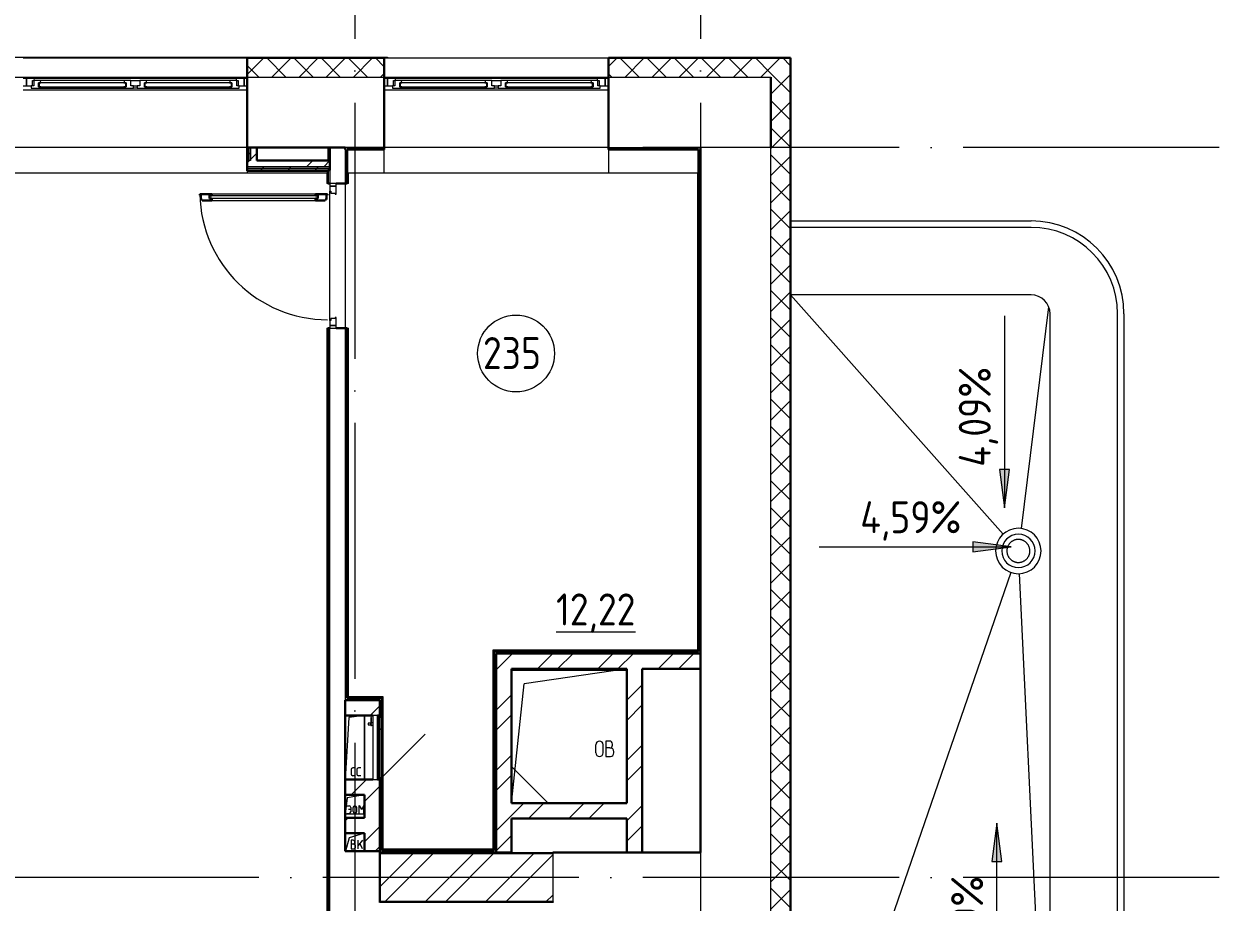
# Model space of a CAD drawing. Header units: millimetres. Extents: x -586848 to 520591, y -385801 to 675781.
# Drawn here: x 155188 to 164523, y 655179 to 662037 of the extents above; entities that cross this region are included whole.
import ezdxf

# ---------------------------------------------------------------- set-up
doc = ezdxf.new("R2010")
doc.units = ezdxf.units.MM
doc.linetypes.add('ADSK_Линия сетки', pattern=[25, 20, -2.5, 0, -2.5])
for name, color, linetype, lineweight in [('_ Окна', 7, 'Continuous', 9), ('Двери', 252, 'Continuous', 9), ('Крыша', 7, 'Continuous', 9), ('Линии', 7, 'Continuous', 9), ('Марки помещений', 252, 'Continuous', 20), ('Оборудование', 8, 'Continuous', 18), ('Ограждение', 252, 'Continuous', 9), ('Окна', 252, 'Continuous', 9), ('Оси', 252, 'Continuous', 9), ('Перекрытие', 252, 'Continuous', 18), ('Размеры', 7, 'Continuous', 9), ('Стены внутренние', 7, 'Continuous', 18), ('Стены наружные', 7, 'Continuous', 18), ('Стены штриховка', 7, 'Continuous', 9)]:
    doc.layers.add(name, color=color, linetype=linetype, lineweight=lineweight)
doc.layers.add('Двери открывание', color=7, linetype='Continuous', lineweight=9, true_color=0xc0c0c0)
doc.styles.add('GOST Common_2', font='', dxfattribs={"width": 0.9, "height": 250})
doc.styles.get('GOST Common_2').set_extended_font_data('GOST type B')

# ---------------------------------------------------------------- blocks, each defined once
blk = doc.blocks.new('2 этаж')
at = {"layer": 'Размеры', "true_color": 0x636466}
for points in [[(163649.3, 25548.1), (163688.8, 25848.1), (163609.8, 25848.1)], [(163703, 25242.6), (163403, 25282.1), (163403, 25203.1)], [(163589.8, 23084.6), (163550.3, 22784.6), (163629.3, 22784.6)]]:
    blk.add_hatch(color=251, dxfattribs=at).paths.add_polyline_path(points)
at = {"color": 251, "lineweight": 18, "true_color": 0x636466}
for p, q in [((158527.9, 23910.5), (158501, 23425.7)), ((158651, 23925.7), (158527.9, 23910.5)), ((158651, 23925.7), (158651, 23425.7)), ((158547, 23503.3), (158547, 23468.6)), ((158579, 23516.6), (158560.3, 23516.6)), ((158579, 23455.3), (158560.3, 23455.3)), ((158590.4, 23503.3), (158590.4, 23468.6)), ((158622.4, 23516.6), (158603.8, 23516.6)), ((158622.4, 23455.3), (158603.8, 23455.3)), ((158516, 23283.7), (158501, 23155.7)), ((158651, 23305.7), (158516, 23283.7)), ((158651, 23155.7), (158501, 23155.7)), ((158512, 23220.3), (158530.3, 23220.3)), ((158512, 23160.3), (158530.3, 23160.3)), ((158525, 23194.2), (158543.3, 23194.2)), ((158543.3, 23207.2), (158543.3, 23173.3)), ((158561.6, 23174.6), (158561.6, 23205.9)), ((158590.3, 23174.6), (158590.3, 23205.9)), ((158608.5, 23221.6), (158626.8, 23191.6)), ((158608.5, 23160.3), (158608.5, 23221.6)), ((158645, 23221.6), (158626.8, 23191.6)), ((158645, 23160.3), (158645, 23221.6)), ((158530.6, 22969.1), (158503.6, 22865.7)), ((158651, 23005.7), (158530.6, 22969.1)), ((158563.2, 22951.2), (158546.6, 22951.2)), ((158546.6, 22951.2), (158546.6, 22884.5)), ((158565.1, 22921.5), (158546.6, 22921.5)), ((158546.6, 22884.5), (158566.9, 22884.5)), ((158576.2, 22932.6), (158576.2, 22938.2)), ((158581.8, 22899.3), (158581.8, 22904.9)), ((158635.5, 22951.2), (158602.1, 22911.4)), ((158602.1, 22884.5), (158602.1, 22951.2)), ((158635.5, 22884.5), (158615.5, 22927.3)), ((158921, 22850.7), (158921, 22855.7)), ((159271, 22855.7), (159271, 22850.7))]:
    blk.add_line(p, q, dxfattribs=at)
for centre, radius, start, end in [((158560.3, 23503.3), 13.3, 90, 180), ((158560.3, 23468.6), 13.3, 180, 270), ((158603.8, 23503.3), 13.3, 90, 180), ((158603.8, 23468.6), 13.3, 180, 270), ((158530.3, 23207.2), 13, 0, 90), ((158530.3, 23173.3), 13, 270, 0), ((158575.9, 23205.9), 14.3, 0, 180), ((158575.9, 23174.6), 14.3, 180, 0), ((158563.2, 22938.2), 13, 0, 90), ((158565.1, 22932.6), 11.1, 270, 0), ((158565.1, 22904.9), 16.7, 0, 90), ((158566.9, 22899.3), 14.8, 270, 0)]:
    blk.add_arc(centre, radius, start, end, dxfattribs=at)
at = {"layer": '_ Окна', "color": 251, "true_color": 0x636466}
for p, q in [((156011, 28900.7), (155986, 28900.7)), ((156011, 28842.7), (156011, 28900.7)), ((156109, 28866.7), (156106, 28866.7)), ((156106, 28866.7), (156106, 28834.7)), ((156786, 28866.7), (156109, 28866.7)), ((156109, 28866.7), (156109, 28834.7)), ((156109, 28834.7), (156109, 28866.7)), ((156786, 28834.7), (156786, 28866.7)), ((156786, 28866.7), (156786, 28834.7)), ((156789, 28866.7), (156786, 28866.7)), ((156789, 28834.7), (156789, 28866.7)), ((156936, 28866.7), (156933, 28866.7)), ((156933, 28866.7), (156933, 28834.7)), ((157613, 28866.7), (156936, 28866.7)), ((156936, 28866.7), (156936, 28834.7)), ((156936, 28834.7), (156936, 28866.7)), ((157613, 28834.7), (157613, 28866.7)), ((157613, 28866.7), (157613, 28834.7)), ((157616, 28866.7), (157613, 28866.7)), ((157616, 28834.7), (157616, 28866.7)), ((157736, 28900.7), (157711, 28900.7)), ((157711, 28900.7), (157711, 28842.7)), ((158831, 28900.7), (158806, 28900.7)), ((158831, 28842.7), (158831, 28900.7)), ((158929, 28866.7), (158926, 28866.7)), ((158926, 28866.7), (158926, 28834.7)), ((159606, 28866.7), (158929, 28866.7)), ((158929, 28866.7), (158929, 28834.7)), ((158929, 28834.7), (158929, 28866.7)), ((159606, 28834.7), (159606, 28866.7)), ((159606, 28866.7), (159606, 28834.7)), ((159609, 28866.7), (159606, 28866.7)), ((159609, 28834.7), (159609, 28866.7)), ((159756, 28866.7), (159753, 28866.7)), ((159753, 28866.7), (159753, 28834.7)), ((160433, 28866.7), (159756, 28866.7)), ((159756, 28866.7), (159756, 28834.7)), ((159756, 28834.7), (159756, 28866.7)), ((160433, 28834.7), (160433, 28866.7)), ((160433, 28866.7), (160433, 28834.7)), ((160436, 28866.7), (160433, 28866.7)), ((160436, 28834.7), (160436, 28866.7)), ((160556, 28900.7), (160531, 28900.7)), ((160531, 28900.7), (160531, 28842.7)), ((155986, 28842.7), (156011, 28842.7)), ((156106, 28834.7), (156109, 28834.7)), ((156109, 28834.7), (156786, 28834.7)), ((156786, 28834.7), (156789, 28834.7)), ((156933, 28834.7), (156936, 28834.7)), ((156936, 28834.7), (157613, 28834.7)), ((157613, 28834.7), (157616, 28834.7)), ((157711, 28842.7), (157736, 28842.7)), ((158806, 28842.7), (158831, 28842.7)), ((158926, 28834.7), (158929, 28834.7)), ((158929, 28834.7), (159606, 28834.7)), ((159606, 28834.7), (159609, 28834.7)), ((159753, 28834.7), (159756, 28834.7)), ((159756, 28834.7), (160433, 28834.7)), ((160433, 28834.7), (160436, 28834.7)), ((160531, 28842.7), (160556, 28842.7))]:
    blk.add_line(p, q, dxfattribs=at)
at = {"layer": '_ Окна', "color": 251, "lineweight": 18, "true_color": 0x636466}
for p, q in [((156070.5, 28900.7), (156011, 28900.7)), ((156011, 28900.7), (156011, 28842.7)), ((156057, 28842.7), (156057, 28883.7)), ((156057, 28883.7), (156069, 28883.7)), ((156069, 28883.7), (156069, 28842.7)), ((156119.5, 28883.7), (156069, 28883.7)), ((156075, 28883.7), (156070.5, 28900.7)), ((156106, 28834.7), (156106, 28866.7)), ((156106, 28866.7), (156124, 28866.7)), ((156124, 28866.7), (156119.5, 28883.7)), ((156775.6, 28883.7), (156771, 28866.7)), ((156771, 28866.7), (156789, 28866.7)), ((156826, 28883.7), (156775.6, 28883.7)), ((156789, 28866.7), (156789, 28834.7)), ((156826, 28842.7), (156826, 28883.7)), ((156896, 28883.7), (156896, 28842.7)), ((156946.5, 28883.7), (156896, 28883.7)), ((156933, 28834.7), (156933, 28866.7)), ((156933, 28866.7), (156951, 28866.7)), ((156951, 28866.7), (156946.5, 28883.7)), ((157602.6, 28883.7), (157598, 28866.7)), ((157598, 28866.7), (157616, 28866.7)), ((157653, 28883.7), (157602.6, 28883.7)), ((157616, 28866.7), (157616, 28834.7)), ((157651.6, 28900.7), (157647, 28883.7)), ((157711, 28900.7), (157651.6, 28900.7)), ((157653, 28842.7), (157653, 28883.7)), ((157653, 28883.7), (157665, 28883.7)), ((157665, 28883.7), (157665, 28842.7)), ((157711, 28842.7), (157711, 28900.7)), ((158890.5, 28900.7), (158831, 28900.7)), ((158831, 28900.7), (158831, 28842.7)), ((158877, 28842.7), (158877, 28883.7)), ((158877, 28883.7), (158889, 28883.7)), ((158889, 28883.7), (158889, 28842.7)), ((158939.5, 28883.7), (158889, 28883.7)), ((158895, 28883.7), (158890.5, 28900.7)), ((158926, 28834.7), (158926, 28866.7)), ((158926, 28866.7), (158944, 28866.7)), ((158944, 28866.7), (158939.5, 28883.7)), ((159595.6, 28883.7), (159591, 28866.7)), ((159591, 28866.7), (159609, 28866.7)), ((159646, 28883.7), (159595.6, 28883.7)), ((159609, 28866.7), (159609, 28834.7)), ((159646, 28842.7), (159646, 28883.7)), ((159716, 28883.7), (159716, 28842.7)), ((159766.5, 28883.7), (159716, 28883.7)), ((159753, 28834.7), (159753, 28866.7)), ((159753, 28866.7), (159771, 28866.7)), ((159771, 28866.7), (159766.5, 28883.7)), ((160422.6, 28883.7), (160418, 28866.7)), ((160418, 28866.7), (160436, 28866.7)), ((160473, 28883.7), (160422.6, 28883.7)), ((160436, 28866.7), (160436, 28834.7)), ((160471.6, 28900.7), (160467, 28883.7)), ((160531, 28900.7), (160471.6, 28900.7)), ((160473, 28842.7), (160473, 28883.7)), ((160473, 28883.7), (160485, 28883.7)), ((160485, 28883.7), (160485, 28842.7)), ((160531, 28842.7), (160531, 28900.7)), ((156011, 28842.7), (156049, 28842.7)), ((156069, 28842.7), (156049, 28842.7)), ((156049, 28842.7), (156049, 28825.7)), ((156049, 28825.7), (156105, 28825.7)), ((156105, 28825.7), (156106, 28826.7)), ((156124, 28834.7), (156106, 28834.7)), ((156106, 28826.7), (156107, 28825.7)), ((156107, 28825.7), (156121.6, 28825.7)), ((156121.6, 28825.7), (156124, 28834.7)), ((156789, 28834.7), (156771, 28834.7)), ((156771, 28834.7), (156773.4, 28825.7)), ((156773.4, 28825.7), (156788, 28825.7)), ((156788, 28825.7), (156789, 28826.7)), ((156789, 28826.7), (156790, 28825.7)), ((156790, 28825.7), (156846, 28825.7)), ((156846, 28842.7), (156826, 28842.7)), ((156846, 28825.7), (156846, 28842.7)), ((156896, 28842.7), (156876, 28842.7)), ((156876, 28842.7), (156876, 28825.7)), ((156876, 28825.7), (156932, 28825.7)), ((156932, 28825.7), (156933, 28826.7)), ((156951, 28834.7), (156933, 28834.7)), ((156933, 28826.7), (156934, 28825.7)), ((156934, 28825.7), (156948.6, 28825.7)), ((156948.6, 28825.7), (156951, 28834.7)), ((157616, 28834.7), (157598, 28834.7)), ((157598, 28834.7), (157600.4, 28825.7)), ((157600.4, 28825.7), (157615, 28825.7)), ((157615, 28825.7), (157616, 28826.7)), ((157616, 28826.7), (157617, 28825.7)), ((157617, 28825.7), (157673, 28825.7)), ((157673, 28842.7), (157653, 28842.7)), ((157673, 28825.7), (157673, 28842.7)), ((157673, 28842.7), (157711, 28842.7)), ((158831, 28842.7), (158869, 28842.7)), ((158889, 28842.7), (158869, 28842.7)), ((158869, 28842.7), (158869, 28825.7)), ((158869, 28825.7), (158925, 28825.7)), ((158925, 28825.7), (158926, 28826.7)), ((158944, 28834.7), (158926, 28834.7)), ((158926, 28826.7), (158927, 28825.7)), ((158927, 28825.7), (158941.6, 28825.7)), ((158941.6, 28825.7), (158944, 28834.7)), ((159609, 28834.7), (159591, 28834.7)), ((159591, 28834.7), (159593.4, 28825.7)), ((159593.4, 28825.7), (159608, 28825.7)), ((159608, 28825.7), (159609, 28826.7)), ((159609, 28826.7), (159610, 28825.7)), ((159610, 28825.7), (159666, 28825.7)), ((159666, 28842.7), (159646, 28842.7)), ((159666, 28825.7), (159666, 28842.7)), ((159716, 28842.7), (159696, 28842.7)), ((159696, 28842.7), (159696, 28825.7)), ((159696, 28825.7), (159752, 28825.7)), ((159752, 28825.7), (159753, 28826.7)), ((159771, 28834.7), (159753, 28834.7)), ((159753, 28826.7), (159754, 28825.7)), ((159754, 28825.7), (159768.6, 28825.7)), ((159768.6, 28825.7), (159771, 28834.7)), ((160436, 28834.7), (160418, 28834.7)), ((160418, 28834.7), (160420.4, 28825.7)), ((160420.4, 28825.7), (160435, 28825.7)), ((160435, 28825.7), (160436, 28826.7)), ((160436, 28826.7), (160437, 28825.7)), ((160437, 28825.7), (160493, 28825.7)), ((160493, 28842.7), (160473, 28842.7)), ((160493, 28825.7), (160493, 28842.7)), ((160493, 28842.7), (160531, 28842.7))]:
    blk.add_line(p, q, dxfattribs=at)
at = {"layer": 'Двери', "color": 251, "true_color": 0x636466}
for p, q in [((158431, 28080.7), (158381, 28080.7)), ((158381, 28080.7), (158381, 28060.7)), ((158381, 28060.7), (158431, 28060.7)), ((158431, 28060.7), (158381, 28060.7)), ((158381, 28060.7), (158381, 28019.7)), ((158381, 28019.7), (158389, 28019.7)), ((158389, 28019.7), (158389, 28005.7)), ((158389, 28005.7), (158423, 28005.7)), ((158423, 28005.7), (158423, 27996.7)), ((158431, 28060.7), (158431, 28080.7)), ((158431, 27996.7), (158431, 28060.7)), ((157441, 27987.7), (158287, 27987.7)), ((157441, 27963.7), (157441, 27987.7)), ((158287, 27963.7), (157441, 27963.7)), ((158269, 27996.7), (157459, 27996.7)), ((157459, 27946.7), (158269, 27946.7)), ((158287, 27987.7), (158287, 27963.7)), ((158423, 27996.7), (158431, 27996.7)), ((158381, 27011.7), (158381, 26970.7)), ((158389, 27011.7), (158381, 27011.7)), ((158423, 27025.7), (158389, 27025.7)), ((158389, 27025.7), (158389, 27011.7)), ((158431, 27034.7), (158423, 27034.7)), ((158423, 27034.7), (158423, 27025.7)), ((158431, 26970.7), (158431, 27034.7)), ((158431, 26970.7), (158381, 26970.7)), ((158381, 26970.7), (158381, 26950.7)), ((158381, 26970.7), (158431, 26970.7)), ((158381, 26950.7), (158431, 26950.7)), ((158431, 26950.7), (158431, 26970.7))]:
    blk.add_line(p, q, dxfattribs=at)
at = {"layer": 'Двери', "color": 251, "lineweight": 30, "true_color": 0x636466}
for p, q in [((157459, 27996.7), (157365, 27996.7)), ((157365, 27996.7), (157365, 27988.7)), ((157365, 27988.7), (157374, 27988.7)), ((157374, 27988.7), (157374, 27954.7)), ((157374, 27954.7), (157383, 27954.7)), ((157383, 27954.7), (157383, 27946.7)), ((157383, 27946.7), (157459, 27946.7)), ((157441, 27987.7), (157459, 27987.7)), ((157441, 27963.7), (157441, 27987.7)), ((157459, 27963.7), (157441, 27963.7)), ((157459, 27987.7), (157459, 27996.7)), ((157459, 27946.7), (157459, 27963.7)), ((158363, 27996.7), (158269, 27996.7)), ((158269, 27987.7), (158269, 27996.7)), ((158287, 27987.7), (158269, 27987.7)), ((158269, 27963.7), (158287, 27963.7)), ((158269, 27946.7), (158269, 27963.7)), ((158269, 27946.7), (158345, 27946.7)), ((158287, 27963.7), (158287, 27987.7)), ((158345, 27946.7), (158345, 27954.7)), ((158345, 27954.7), (158354, 27954.7)), ((158354, 27954.7), (158354, 27988.7)), ((158354, 27988.7), (158363, 27988.7)), ((158363, 27988.7), (158363, 27996.7))]:
    blk.add_line(p, q, dxfattribs=at)
at = {"layer": 'Двери открывание', "color": 251, "true_color": 0x636466}
blk.add_arc((158363, 28014.7), 998, 181.03345, 270, dxfattribs=at)
at = {"layer": 'Крыша', "color": 251, "true_color": 0x636466}
for p, q in [((163640.3, 25342.1), (161978, 27210.7)), ((163994.4, 27116.9), (163780.1, 25385.4)), ((161978, 20051), (163701.2, 25043.9)), ((164006, 20051), (163766.7, 25034.4))]:
    blk.add_line(p, q, dxfattribs=at)
at = {"layer": 'Линии', "color": 251, "lineweight": 18, "ltscale": 100, "true_color": 0x636466}
for p, q in [((160699.4, 24290.7), (159897.6, 24174.1)), ((159799.4, 23240.7), (159897.6, 24174.1)), ((160565.1, 23726), (160535.1, 23726)), ((160535.1, 23726), (160535.1, 23606)), ((160457.6, 23634.7), (160457.6, 23697.3)), ((160515, 23634.7), (160515, 23697.3)), ((160568.4, 23672.7), (160535.1, 23672.7)), ((160588.4, 23692.7), (160588.4, 23702.7)), ((160598.4, 23632.7), (160598.4, 23642.7)), ((160535.1, 23606), (160571.8, 23606)), ((159391, 22850.7), (159391, 22855.7)), ((159799.4, 22855.7), (160121, 22855.7))]:
    blk.add_line(p, q, dxfattribs=at)
at = {"layer": 'Линии', "color": 251, "lineweight": 18, "true_color": 0x636466}
for centre, radius, start, end in [((160486.3, 23697.3), 28.7, 0, 180), ((160565.1, 23702.7), 23.3, 0, 90), ((160486.3, 23634.7), 28.7, 180, 0), ((160568.4, 23692.7), 20, 270, 0), ((160568.4, 23642.7), 30, 0, 90), ((160571.8, 23632.7), 26.7, 270, 0)]:
    blk.add_arc(centre, radius, start, end, dxfattribs=at)
at = {"layer": 'Марки помещений', "color": 251, "true_color": 0x636466}
blk.add_circle((159834.9, 26753.1), 300, dxfattribs=at)
at = {"layer": 'Оборудование', "color": 251, "true_color": 0x636466}
for p, q in [((158700.6, 23909.9), (158700.6, 23864.1)), ((158705.6, 23909.9), (158700.6, 23909.9)), ((158705.6, 23864.1), (158705.6, 23909.9)), ((158752.4, 23925.7), (158716, 23925.7)), ((158716, 23925.7), (158716, 23425.7)), ((158753.3, 23426.7), (158753.3, 23924.8)), ((158763.1, 23918.7), (158753.3, 23918.7)), ((158764, 23433.7), (158764, 23917.8)), ((158771, 23906.7), (158765.5, 23906.7)), ((158771, 23444.7), (158771, 23906.7)), ((158698.2, 23865.4), (158680.7, 23865.4)), ((158680.7, 23865.4), (158680.7, 23853.1)), ((158680.7, 23853.1), (158698.2, 23853.1)), ((158700.1, 23867.3), (158698.2, 23865.4)), ((158698.2, 23865.4), (158698.2, 23853.1)), ((158698.2, 23853.1), (158700.1, 23851.2)), ((158716, 23868.9), (158700.1, 23868.9)), ((158700.1, 23868.9), (158700.1, 23849.6)), ((158700.1, 23849.6), (158716, 23849.6)), ((158700.6, 23854.4), (158700.6, 23846.2)), ((158700.6, 23846.2), (158705.6, 23846.2)), ((158705.6, 23846.2), (158705.6, 23854.4)), ((158771, 23425.7), (159124.6, 23779.3)), ((160086, 23240.7), (159799.4, 23527.4)), ((158753.3, 23432.7), (158763.1, 23432.7)), ((158765.5, 23444.7), (158771, 23444.7)), ((158716, 23425.7), (158752.4, 23425.7))]:
    blk.add_line(p, q, dxfattribs=at)
at = {"layer": 'Оборудование', "color": 251, "true_color": 0x636466, "flags": 128}
for points in [[(163848.2, 25210.7), (163848.1, 25214.3), (163847.9, 25217.9), (163847.5, 25221.5), (163847, 25225.1), (163846.4, 25228.6), (163845.6, 25232.1), (163844.7, 25235.6), (163843.6, 25239), (163842.4, 25242.4), (163841.1, 25245.7), (163839.6, 25249), (163838, 25252.2), (163836.3, 25255.4), (163834.4, 25258.5), (163832.5, 25261.5), (163830.4, 25264.4), (163828.2, 25267.3), (163825.9, 25270), (163823.4, 25272.7), (163820.9, 25275.2), (163818.3, 25277.7), (163815.5, 25280), (163812.7, 25282.2), (163809.8, 25284.4), (163806.8, 25286.4), (163803.8, 25288.3), (163800.6, 25290), (163797.4, 25291.6), (163794.2, 25293.1), (163790.9, 25294.5), (163787.5, 25295.7), (163784.1, 25296.8), (163780.6, 25297.8), (163777.1, 25298.6), (163773.6, 25299.3), (163770, 25299.9), (163766.4, 25300.2), (163762.8, 25300.5), (163759.3, 25300.6), (163755.7, 25300.6), (163752.1, 25300.4), (163748.5, 25300.1), (163744.9, 25299.6), (163741.4, 25299), (163737.9, 25298.3), (163734.4, 25297.4), (163730.9, 25296.4), (163727.5, 25295.2), (163724.2, 25293.9), (163720.9, 25292.5), (163717.6, 25290.9), (163714.5, 25289.2), (163711.4, 25287.4), (163708.3, 25285.5), (163705.4, 25283.4), (163702.5, 25281.2), (163699.8, 25278.9), (163697.1, 25276.6), (163694.5, 25274.1), (163692, 25271.5), (163689.6, 25268.8), (163687.4, 25266), (163685.2, 25263.1), (163683.2, 25260.1), (163681.3, 25257.1), (163679.5, 25254), (163677.8, 25250.8), (163676.3, 25247.5), (163674.9, 25244.2), (163673.6, 25240.9), (163672.5, 25237.4), (163671.5, 25234), (163670.6, 25230.5), (163669.9, 25227), (163669.3, 25223.4), (163668.9, 25219.9), (163668.6, 25216.3), (163668.4, 25212.7), (163668.4, 25210.7)], [(163668.4, 25210.7), (163668.5, 25207.2), (163668.7, 25203.6), (163669.1, 25200), (163669.6, 25196.4), (163670.2, 25192.9), (163671, 25189.4), (163671.9, 25185.9), (163673, 25182.5), (163674.2, 25179.1), (163675.5, 25175.7), (163677, 25172.5), (163678.6, 25169.2), (163680.3, 25166.1), (163682.1, 25163), (163684.1, 25160), (163686.2, 25157.1), (163688.4, 25154.2), (163690.7, 25151.5), (163693.1, 25148.8), (163695.7, 25146.3), (163698.3, 25143.8), (163701, 25141.5), (163703.8, 25139.2), (163706.7, 25137.1), (163709.7, 25135.1), (163712.8, 25133.2), (163715.9, 25131.5), (163719.1, 25129.9), (163722.4, 25128.4), (163725.7, 25127), (163729.1, 25125.7), (163732.5, 25124.6), (163736, 25123.7), (163739.5, 25122.9), (163743, 25122.2), (163746.6, 25121.6), (163750.1, 25121.2), (163753.7, 25121), (163757.3, 25120.9), (163760.9, 25120.9), (163764.5, 25121.1), (163768.1, 25121.4), (163771.6, 25121.9), (163775.2, 25122.5), (163778.7, 25123.2), (163782.2, 25124.1), (163785.6, 25125.1), (163789, 25126.3), (163792.4, 25127.6), (163795.7, 25129), (163798.9, 25130.6), (163802.1, 25132.3), (163805.2, 25134.1), (163808.2, 25136), (163811.2, 25138.1), (163814, 25140.3), (163816.8, 25142.5), (163819.5, 25144.9), (163822.1, 25147.4), (163824.6, 25150), (163826.9, 25152.7), (163829.2, 25155.5), (163831.3, 25158.4), (163833.4, 25161.4), (163835.3, 25164.4), (163837.1, 25167.5), (163838.8, 25170.7), (163840.3, 25174), (163841.7, 25177.3), (163843, 25180.6), (163844.1, 25184.1), (163845.1, 25187.5), (163846, 25191), (163846.7, 25194.5), (163847.3, 25198.1), (163847.7, 25201.6), (163848, 25205.2), (163848.1, 25208.8), (163848.2, 25210.7)]]:
    blk.add_lwpolyline(points, dxfattribs=at)
at = {"layer": 'Оборудование', "color": 251, "true_color": 0x636466}
for radius, start, end in [(177.5, 0, 180), (130, 0, 180), (177.5, 180, 0), (130, 180, 0)]:
    blk.add_arc((163758.3, 25210.7), radius, start, end, dxfattribs=at)
for points, knots in [([(158753.3, 23924.8), (158753.3, 23924.9), (158753.3, 23925), (158753.2, 23925.2), (158753.2, 23925.3), (158753, 23925.5), (158752.9, 23925.6), (158752.6, 23925.7), (158752.5, 23925.7), (158752.4, 23925.7)], [0, 0, 0, 0, 0.166667, 0.25, 0.333333, 0.5, 0.666667, 0.833333, 1, 1, 1, 1]), ([(158764, 23917.8), (158764, 23917.9), (158764, 23918), (158763.9, 23918.2), (158763.9, 23918.3), (158763.8, 23918.4), (158763.7, 23918.5), (158763.5, 23918.6), (158763.3, 23918.7), (158763.1, 23918.7), (158763.1, 23918.7)], [0, 0, 0, 0, 0.166667, 0.25, 0.333333, 0.416667, 0.541667, 0.666667, 0.833333, 1, 1, 1, 1]), ([(158765.5, 23906.7), (158765.4, 23906.7), (158765.2, 23906.8), (158765, 23906.9), (158764.8, 23906.9), (158764.6, 23907.1), (158764.5, 23907.2), (158764.3, 23907.3), (158764.2, 23907.5), (158764.1, 23907.7), (158764, 23907.9), (158764, 23908.1), (158764, 23908.3)], [0, 0, 0, 0, 0.166667, 0.25, 0.333333, 0.416667, 0.5, 0.583333, 0.666667, 0.75, 0.833333, 1, 1, 1, 1]), ([(158763.1, 23432.7), (158763.1, 23432.7), (158763.3, 23432.8), (158763.5, 23432.9), (158763.7, 23433), (158763.8, 23433.1), (158763.9, 23433.2), (158763.9, 23433.3), (158764, 23433.5), (158764, 23433.6), (158764, 23433.7)], [-1, -1, -1, -1, -0.833333, -0.666667, -0.541667, -0.416667, -0.333333, -0.25, -0.166667, 0, 0, 0, 0]), ([(158764, 23443.2), (158764, 23443.3), (158764, 23443.5), (158764.1, 23443.8), (158764.2, 23444), (158764.3, 23444.1), (158764.5, 23444.3), (158764.6, 23444.4), (158764.8, 23444.5), (158765, 23444.6), (158765.2, 23444.7), (158765.4, 23444.7), (158765.5, 23444.7)], [-1, -1, -1, -1, -0.833333, -0.75, -0.666667, -0.583333, -0.5, -0.416667, -0.333333, -0.25, -0.166667, 0, 0, 0, 0]), ([(158752.4, 23425.7), (158752.5, 23425.7), (158752.6, 23425.8), (158752.9, 23425.9), (158753, 23426), (158753.2, 23426.2), (158753.2, 23426.3), (158753.3, 23426.5), (158753.3, 23426.6), (158753.3, 23426.7)], [-1, -1, -1, -1, -0.833333, -0.666667, -0.5, -0.333333, -0.25, -0.166667, 0, 0, 0, 0])]:
    blk.add_open_spline(points, degree=3, knots=knots, dxfattribs=at)
at = {"layer": 'Ограждение', "color": 251, "true_color": 0x636466}
for p, q in [((157736, 28810.7), (155986, 28810.7)), ((160556, 28810.7), (158806, 28810.7)), ((157736, 28360.7), (155986, 28360.7)), ((158366, 28360.7), (158366, 28260.7)), ((160556, 28360.7), (158806, 28360.7)), ((158806, 28160.7), (158806, 28345.7)), ((160556, 28345.7), (160556, 28160.7)), ((158366, 28160.7), (138751, 28160.7)), ((157736, 28160.7), (155986, 28160.7)), ((157736, 28180.7), (157736, 28160.7)), ((158356, 28160.7), (158356, 28080.7)), ((161261, 28160.7), (158516, 28160.7)), ((158526, 28080.7), (158526, 28160.7)), ((160556, 28160.7), (158806, 28160.7)), ((161251, 28160.7), (161251, 24435.7)), ((158366, 28080.7), (158356, 28080.7)), ((158526, 28080.7), (158516, 28080.7)), ((158356, 26950.7), (158366, 26950.7)), ((158356, 26950.7), (158356, 18390.7)), ((158516, 26950.7), (158526, 26950.7)), ((158526, 24070.7), (158526, 26950.7)), ((161251, 24435.7), (159654.4, 24435.7)), ((159654.4, 24435.7), (159664.4, 24425.7)), ((159654.4, 24435.7), (159654.4, 22880.7)), ((161251, 24435.7), (161261, 24425.7)), ((158516, 24060.7), (158526, 24070.7)), ((158796, 24070.7), (158526, 24070.7)), ((158796, 24070.7), (158786, 24060.7)), ((158796, 22880.7), (158796, 24070.7)), ((158796, 22880.7), (158786, 22870.7)), ((159654.4, 22880.7), (158796, 22880.7)), ((159654.4, 22880.7), (159664.4, 22870.7))]:
    blk.add_line(p, q, dxfattribs=at)
at = {"layer": 'Окна', "color": 251, "true_color": 0x636466}
for p, q in [((157651.6, 28900.7), (156070.5, 28900.7)), ((156775.6, 28883.7), (156119.5, 28883.7)), ((156826, 28883.7), (156896, 28883.7)), ((157602.6, 28883.7), (156946.5, 28883.7)), ((160471.6, 28900.7), (158890.5, 28900.7)), ((159595.6, 28883.7), (158939.5, 28883.7)), ((159646, 28883.7), (159716, 28883.7)), ((160422.6, 28883.7), (159766.5, 28883.7)), ((156105, 28825.7), (156107, 28825.7)), ((156121.6, 28825.7), (156773.4, 28825.7)), ((156788, 28825.7), (156790, 28825.7)), ((156846, 28842.7), (156876, 28842.7)), ((156876, 28825.7), (156846, 28825.7)), ((156932, 28825.7), (156934, 28825.7)), ((156948.6, 28825.7), (157600.4, 28825.7)), ((157615, 28825.7), (157617, 28825.7)), ((158925, 28825.7), (158927, 28825.7)), ((158941.6, 28825.7), (159593.4, 28825.7)), ((159608, 28825.7), (159610, 28825.7)), ((159666, 28842.7), (159696, 28842.7)), ((159696, 28825.7), (159666, 28825.7)), ((159752, 28825.7), (159754, 28825.7)), ((159768.6, 28825.7), (160420.4, 28825.7)), ((160435, 28825.7), (160437, 28825.7))]:
    blk.add_line(p, q, dxfattribs=at)
at = {"layer": 'Оси', "color": 251, "linetype": 'ADSK_Линия сетки', "ltscale": 100, "true_color": 0x636466}
for p, q in [((158576, 33711.4), (158576, 16056.5)), ((161276, 33711.4), (161276, 16056.5)), ((165326, 28360.7), (93603.7, 28360.7)), ((165326, 22660.7), (93565.9, 22660.7))]:
    blk.add_line(p, q, dxfattribs=at)
at = {"layer": 'Перекрытие', "color": 251, "ltscale": 100, "true_color": 0x636466}
blk.add_line((158651, 23155.7), (158501, 23155.7), dxfattribs=at)
at = {"layer": 'Размеры', "color": 251, "lineweight": 20, "true_color": 0x636466}
for p, q in [((163649.3, 27048.1), (163649.3, 25548.1)), ((162203, 25242.6), (163703, 25242.6)), ((163589.8, 21584.6), (163589.8, 23084.6))]:
    blk.add_line(p, q, dxfattribs=at)
at = {"layer": 'Размеры', "color": 251, "true_color": 0x636466}
for p, q in [((163688.8, 25848.1), (163609.8, 25848.1)), ((163609.8, 25848.1), (163649.3, 25548.1)), ((163649.3, 25548.1), (163688.8, 25848.1)), ((163703, 25242.6), (163403, 25282.1)), ((163403, 25282.1), (163403, 25203.1)), ((163403, 25203.1), (163703, 25242.6)), ((163589.8, 23084.6), (163550.3, 22784.6)), ((163629.3, 22784.6), (163589.8, 23084.6)), ((163550.3, 22784.6), (163629.3, 22784.6))]:
    blk.add_line(p, q, dxfattribs=at)
at = {"layer": 'Стены внутренние', "color": 251, "true_color": 0x636466}
for p, q in [((155986, 29062.7), (157736, 29062.7)), ((158806, 29062.7), (160556, 29062.7)), ((137721, 28910.7), (161826, 28910.7)), ((158501, 28360.7), (158806, 28360.7)), ((158501, 28345.7), (158501, 24045.7)), ((160556, 28360.7), (161276, 28360.7)), ((161826, 16410.7), (161826, 28360.7)), ((158381, 28185.7), (158381, 28080.7)), ((158381, 27011.7), (158381, 28019.7)), ((161978, 27787.7), (163858, 27787.7)), ((163858, 27737.7), (161978, 27737.7)), ((163858, 27210.7), (161978, 27210.7)), ((164006, 12260.7), (164006, 27062.7)), ((164533, 12260.7), (164533, 27062.7)), ((164583, 27062.7), (164583, 12260.7)), ((159799.4, 22855.7), (160121, 22855.7)), ((160121, 22850.7), (160121, 22470.7))]:
    blk.add_line(p, q, dxfattribs=at)
at = {"layer": 'Стены внутренние', "color": 251, "lineweight": 30, "true_color": 0x636466}
for p, q in [((157736, 28360.7), (157736, 29062.7)), ((157736, 29062.7), (158806, 29062.7)), ((158806, 28360.7), (158806, 29062.7)), ((160556, 28360.7), (160556, 29062.7)), ((161978, 29062.7), (160556, 29062.7)), ((161978, 16258.7), (161978, 29062.7)), ((161826, 28360.7), (161826, 28910.7)), ((158501, 28360.7), (157811, 28360.7)), ((158381, 28360.7), (158381, 28260.7)), ((158501, 28360.7), (158501, 28345.7)), ((158501, 28080.7), (158431, 28080.7)), ((158501, 26950.7), (158431, 26950.7)), ((161276, 22855.7), (161276, 24410.7)), ((158501, 23425.7), (158501, 23925.7)), ((158501, 23125.7), (158501, 23305.7)), ((158501, 22865.7), (158501, 23005.7)), ((158501, 22865.7), (158771, 22865.7)), ((158771, 22855.7), (158771, 22465.7)), ((160121, 22855.7), (160699.4, 22855.7)), ((160121, 22855.7), (160121, 22850.7)), ((160819.4, 22855.7), (161276, 22855.7)), ((160121, 22470.7), (160121, 22465.7))]:
    blk.add_line(p, q, dxfattribs=at)
at = {"layer": 'Стены внутренние', "color": 251, "linetype": 'Continuous', "lineweight": 9, "true_color": 0x636466}
for p, q in [((157736, 28930.7), (157866, 29060.7)), ((157784.2, 29062.7), (157783, 29060.7)), ((158037.7, 28910.7), (157887.7, 29060.7)), ((157928.1, 28910.7), (158078.1, 29060.7)), ((158249.8, 28910.7), (158099.8, 29060.7)), ((158140.3, 28910.7), (158290.3, 29060.7)), ((158461.9, 28910.7), (158311.9, 29060.7)), ((158352.4, 28910.7), (158502.4, 29060.7)), ((158674.1, 28910.7), (158524.1, 29060.7)), ((158564.5, 28910.7), (158714.5, 29060.7)), ((158605.4, 29062.7), (158604.2, 29060.7)), ((158804, 28992.9), (158736.2, 29060.7)), ((158804, 29032.5), (158806, 29032.5)), ((160556, 29032.5), (160558, 29032.5)), ((160558, 28995), (160623.7, 29060.7)), ((160599.8, 29062.7), (160598.6, 29060.7)), ((160795.4, 28910.7), (160645.4, 29060.7)), ((160685.9, 28910.7), (160835.9, 29060.7)), ((161007.5, 28910.7), (160857.5, 29060.7)), ((160898, 28910.7), (161048, 29060.7)), ((161219.6, 28910.7), (161069.6, 29060.7)), ((161110.1, 28910.7), (161260.1, 29060.7)), ((161431.8, 28910.7), (161281.8, 29060.7)), ((161322.3, 28910.7), (161472.3, 29060.7)), ((161421, 29062.7), (161419.9, 29060.7)), ((161643.9, 28910.7), (161493.9, 29060.7)), ((161534.4, 28910.7), (161684.4, 29060.7)), ((161655.6, 29062.7), (161654.5, 29060.7)), ((161826, 28940.8), (161706, 29060.7)), ((161826, 28990.2), (161896.5, 29060.7)), ((161976, 29002.9), (161918.2, 29060.7)), ((157825.5, 28910.7), (157738, 28998.3)), ((158776.7, 28910.7), (158806, 28940.1)), ((161746.5, 28910.7), (161826, 28990.2)), ((161976, 28790.8), (161826, 28940.8)), ((160583.3, 28910.7), (160556, 28938)), ((161826, 28778.1), (161976, 28928.1)), ((161978, 28863.9), (161976, 28867.3)), ((161976, 28829.3), (161978, 28829.3)), ((161976, 28578.7), (161826, 28728.7)), ((161826, 28566), (161976, 28716)), ((161976, 28626.1), (161978, 28626.1)), ((161976, 28366.5), (161826, 28516.5)), ((161826, 28353.8), (161976, 28503.8)), ((161976, 28154.4), (161826, 28304.4)), ((161826, 28141.7), (161976, 28291.7)), ((161976, 28321.3), (161978, 28321.3)), ((161976, 27942.3), (161826, 28092.3)), ((161826, 27929.6), (161976, 28079.6)), ((161976, 27730.1), (161826, 27880.1)), ((161826, 27717.4), (161976, 27867.4)), ((161976, 27518), (161826, 27668)), ((161826, 27505.3), (161976, 27655.3)), ((161976, 27711.7), (161978, 27711.7)), ((161976, 27305.9), (161826, 27455.9)), ((161976, 27508.5), (161978, 27508.5)), ((161826, 27293.2), (161976, 27443.2)), ((161976, 27093.7), (161826, 27243.7)), ((161826, 27081), (161976, 27231)), ((161978, 27238.3), (161976, 27241.7)), ((161976, 27203.7), (161978, 27203.7)), ((161976, 26881.6), (161826, 27031.6)), ((161826, 26868.9), (161976, 27018.9)), ((161976, 26669.5), (161826, 26819.5)), ((161826, 26656.8), (161976, 26806.8)), ((161976, 26457.3), (161826, 26607.3)), ((161826, 26444.7), (161976, 26594.7)), ((161976, 26594.1), (161978, 26594.1)), ((161976, 26245.2), (161826, 26395.2)), ((161826, 26232.5), (161976, 26382.5)), ((161976, 26390.9), (161978, 26390.9)), ((161976, 26033.1), (161826, 26183.1)), ((161826, 26020.4), (161976, 26170.4)), ((161976, 26086.1), (161978, 26086.1)), ((161976, 25820.9), (161826, 25970.9)), ((161826, 25808.3), (161976, 25958.3)), ((161976, 25608.8), (161826, 25758.8)), ((161826, 25596.1), (161976, 25746.1)), ((161976, 25396.7), (161826, 25546.7)), ((161826, 25384), (161976, 25534)), ((161976, 25476.5), (161978, 25476.5)), ((161976, 25184.5), (161826, 25334.5)), ((161826, 25171.9), (161976, 25321.9)), ((161978, 25353.9), (161976, 25350.4)), ((161976, 25273.3), (161978, 25273.3)), ((161976, 24972.4), (161826, 25122.4)), ((161826, 24959.7), (161976, 25109.7)), ((161976, 24968.5), (161978, 24968.5)), ((161976, 24760.3), (161826, 24910.3)), ((161826, 24747.6), (161976, 24897.6)), ((161976, 24548.1), (161826, 24698.1)), ((161826, 24535.5), (161976, 24685.5)), ((161976, 24336), (161826, 24486)), ((161826, 24323.3), (161976, 24473.3)), ((161977.7, 24540.6), (161976, 24537.6)), ((161976, 24123.9), (161826, 24273.9)), ((161976, 24358.9), (161978, 24358.9)), ((161826, 24111.2), (161976, 24261.2)), ((161978, 24190.3), (161976, 24193.7)), ((161976, 24155.7), (161978, 24155.7)), ((161976, 23911.7), (161826, 24061.7)), ((161826, 23899.1), (161976, 24049.1)), ((161976, 23699.6), (161826, 23849.6)), ((161826, 23686.9), (161976, 23836.9)), ((161976, 23850.9), (161978, 23850.9)), ((161976, 23487.5), (161826, 23637.5)), ((161826, 23474.8), (161976, 23624.8)), ((161978, 23580.7), (161976, 23584.1)), ((161976, 23275.4), (161826, 23425.4)), ((161826, 23262.7), (161976, 23412.7)), ((161976, 23063.2), (161826, 23213.2)), ((161826, 23050.5), (161976, 23200.5)), ((161976, 23241.3), (161978, 23241.3)), ((161978, 23118.7), (161976, 23115.2)), ((161976, 22851.1), (161826, 23001.1)), ((161826, 22838.4), (161976, 22988.4)), ((161976, 23038.1), (161978, 23038.1)), ((161976, 22639), (161826, 22789)), ((161826, 22626.3), (161976, 22776.3)), ((161976, 22733.3), (161978, 22733.3)), ((161976, 22426.8), (161826, 22576.8)), ((161826, 22414.1), (161976, 22564.1))]:
    blk.add_line(p, q, dxfattribs=at)
at = {"layer": 'Стены внутренние', "color": 251, "true_color": 0x636466}
for radius in [725, 675, 148]:
    blk.add_arc((163858, 27062.7), radius, 0, 90, dxfattribs=at)
at = {"layer": 'Стены наружные', "color": 251, "true_color": 0x636466}
for p, q in [((155456, 29067.7), (158831, 29067.7)), ((158281, 29062.7), (158281, 29067.7)), ((158831, 29067.7), (158831, 29062.7)), ((158373.5, 28345.7), (158366, 28345.7)), ((158373.5, 28360.7), (158373.5, 28345.7)), ((158381, 18390.7), (158381, 26950.7)), ((160699.4, 24275.7), (159799.4, 24275.7)), ((158651, 23425.7), (158651, 23925.7))]:
    blk.add_line(p, q, dxfattribs=at)
at = {"layer": 'Стены наружные', "color": 251, "lineweight": 30, "true_color": 0x636466}
for p, q in [((157736, 28185.7), (157736, 28360.7)), ((157811, 28360.7), (157736, 28360.7)), ((157811, 28360.7), (157811, 28260.7)), ((158516, 28345.7), (158806, 28345.7)), ((158516, 28080.7), (158516, 28345.7)), ((158806, 28345.7), (158806, 28360.7)), ((160556, 28345.7), (160556, 28360.7)), ((161261, 28345.7), (160556, 28345.7)), ((161261, 24425.7), (161261, 28345.7)), ((161276, 28360.7), (161276, 24410.7)), ((157811, 28260.7), (158381, 28260.7)), ((158381, 28185.7), (158381, 28260.7)), ((157736, 28180.7), (157736, 28185.7)), ((158366, 28180.7), (157736, 28180.7)), ((158366, 28185.7), (158381, 28185.7)), ((158381, 28185.7), (158366, 28185.7)), ((158366, 28180.7), (158366, 28080.7)), ((158366, 28080.7), (158381, 28080.7)), ((158516, 28080.7), (158501, 28080.7)), ((158366, 26950.7), (158366, 18390.7)), ((158366, 26950.7), (158381, 26950.7)), ((158516, 26950.7), (158501, 26950.7)), ((158516, 24060.7), (158516, 26950.7)), ((159664.4, 24425.7), (161261, 24425.7)), ((159664.4, 22870.7), (159664.4, 24425.7)), ((159679.4, 22855.7), (159679.4, 24410.7)), ((161276, 24410.7), (159679.4, 24410.7)), ((161276, 24290.7), (161276, 24410.7)), ((159799.4, 24290.7), (159799.4, 23240.7)), ((160699.4, 24290.7), (159799.4, 24290.7)), ((160699.4, 23240.7), (160699.4, 24290.7)), ((161276, 24290.7), (160819.4, 24290.7)), ((160819.4, 24290.7), (160819.4, 22855.7)), ((158771, 24045.7), (158501, 24045.7)), ((158501, 24045.7), (158501, 23925.7)), ((158516, 24060.7), (158786, 24060.7)), ((158771, 24045.7), (158771, 23906.7)), ((158786, 24060.7), (158786, 22870.7)), ((158716, 23925.7), (158501, 23925.7)), ((158771, 23925.7), (158752.6, 23925.7)), ((158771, 22855.7), (158771, 23444.7)), ((158501, 23425.7), (158716, 23425.7)), ((158501, 23425.7), (158501, 23305.7)), ((158771, 23425.7), (158752.6, 23425.7)), ((158651, 23305.7), (158501, 23305.7)), ((158651, 23125.7), (158651, 23305.7)), ((159799.4, 23240.7), (160699.4, 23240.7)), ((158501, 23125.7), (158651, 23125.7)), ((158501, 23125.7), (158501, 23005.7)), ((159799.4, 23120.7), (159799.4, 22855.7)), ((160699.4, 23120.7), (159799.4, 23120.7)), ((160699.4, 22855.7), (160699.4, 23120.7)), ((158651, 23005.7), (158501, 23005.7)), ((158651, 22865.7), (158651, 23005.7)), ((159799.4, 22855.7), (158771, 22855.7)), ((158771, 22850.7), (160121, 22850.7)), ((158786, 22870.7), (159664.4, 22870.7)), ((160699.4, 22855.7), (160819.4, 22855.7)), ((158771, 22470.7), (160121, 22470.7))]:
    blk.add_line(p, q, dxfattribs=at)
at = {"layer": 'Стены наружные', "color": 251, "linetype": 'Continuous', "lineweight": 9, "true_color": 0x636466}
for p, q in [((157736, 28294.3), (157748.5, 28306.8)), ((157748.5, 28306.8), (157761, 28319.3)), ((157761, 28267.9), (157811, 28317.9)), ((158635.9, 28345.7), (158650.9, 28360.7)), ((160757.3, 28345.7), (160772.3, 28360.7)), ((161181.5, 28345.7), (161196.5, 28360.7)), ((157736, 28242.9), (157753.9, 28260.7)), ((157839.5, 28185.7), (157852, 28198.2)), ((157852, 28198.2), (157864.5, 28210.7)), ((158051.7, 28185.7), (158064.2, 28198.2)), ((158064.2, 28198.2), (158076.7, 28210.7)), ((158197.3, 28210.7), (158247.3, 28260.7)), ((158263.8, 28185.7), (158276.3, 28198.2)), ((158276.3, 28198.2), (158288.8, 28210.7)), ((158332.3, 28210.7), (158381, 28259.5)), ((158501, 28210.8), (158516, 28225.8)), ((158046.7, 28180.7), (158051.7, 28185.7)), ((161261, 28001), (161276, 28016)), ((161261, 27576.7), (161276, 27591.7)), ((161261, 27152.4), (161276, 27167.4)), ((158501, 26938), (158513.7, 26950.7)), ((161261, 26728.2), (161276, 26743.2)), ((158501, 26513.8), (158516, 26528.8)), ((161261, 26303.9), (161276, 26318.9)), ((158501, 26089.5), (158516, 26104.5)), ((161261, 25879.7), (161276, 25894.7)), ((158501, 25665.2), (158516, 25680.2)), ((161261, 25455.4), (161276, 25470.4)), ((158501, 25241), (158516, 25256)), ((161261, 25031.1), (161276, 25046.1)), ((158501, 24816.7), (158516, 24831.7)), ((161261, 24606.9), (161276, 24621.9)), ((158501, 24392.4), (158516, 24407.4)), ((159688.2, 24290.7), (159808.2, 24410.7)), ((159792.1, 24410.7), (159807.1, 24425.7)), ((160002.5, 24290.7), (160122.5, 24410.7)), ((160159.7, 24290.7), (160279.7, 24410.7)), ((160216.4, 24410.7), (160231.4, 24425.7)), ((160474, 24290.7), (160594, 24410.7)), ((160631.1, 24290.7), (160751.1, 24410.7)), ((160640.6, 24410.7), (160655.6, 24425.7)), ((160945.4, 24290.7), (161065.4, 24410.7)), ((161064.9, 24410.7), (161079.9, 24425.7)), ((161102.6, 24290.7), (161222.6, 24410.7)), ((159664.4, 24283), (159679.4, 24298)), ((159679.4, 24282), (159688.2, 24290.7)), ((159679.4, 23967.6), (159799.4, 24087.6)), ((160699.4, 24044.7), (160819.4, 24164.7)), ((158578.6, 24045.7), (158593.6, 24060.7)), ((158694.6, 23925.7), (158771, 24002.2)), ((160699.4, 23887.6), (160819.4, 24007.6)), ((159679.4, 23810.5), (159799.4, 23930.5)), ((158771, 23813.9), (158786, 23828.9)), ((159664.4, 23858.8), (159679.4, 23873.8)), ((160699.4, 23573.3), (160819.4, 23693.3)), ((159679.4, 23496.2), (159799.4, 23616.2)), ((160699.4, 23416.1), (160819.4, 23536.1)), ((159664.4, 23434.5), (159679.4, 23449.5)), ((159679.4, 23339), (159799.4, 23459)), ((158546, 23305.7), (158651, 23410.7)), ((158651, 23410.7), (158666, 23425.7)), ((158651, 23253.6), (158771, 23373.6)), ((158771, 23389.7), (158786, 23404.7)), ((159799.4, 23144.7), (159895.4, 23240.7)), ((159932.6, 23120.7), (160052.6, 23240.7)), ((160246.9, 23120.7), (160366.9, 23240.7)), ((160404, 23120.7), (160524, 23240.7)), ((160699.4, 23101.8), (160819.4, 23221.8)), ((158501, 23103.6), (158523.2, 23125.7)), ((158651, 22939.3), (158771, 23059.3)), ((159679.4, 23024.7), (159799.4, 23144.7)), ((160699.4, 22944.6), (160819.4, 23064.6)), ((158771, 22965.4), (158786, 22980.4)), ((159664.4, 23010.2), (159679.4, 23025.2)), ((159679.4, 22867.6), (159799.4, 22987.6)), ((158734.7, 22865.7), (158771, 22902.1)), ((158771, 22587.8), (159034, 22850.7)), ((158811.1, 22470.7), (159191.1, 22850.7)), ((159085.6, 22855.7), (159100.6, 22870.7)), ((159125.4, 22470.7), (159505.4, 22850.7)), ((159282.6, 22470.7), (159662.6, 22850.7)), ((159509.9, 22855.7), (159524.9, 22870.7)), ((159596.9, 22470.7), (159976.9, 22850.7)), ((159754, 22470.7), (160121, 22837.7)), ((160068.4, 22470.7), (160121, 22523.4))]:
    blk.add_line(p, q, dxfattribs=at)
at = {"layer": 'Стены штриховка', "color": 251, "true_color": 0x636466}
for p, q in [((157738, 28986.7), (157738, 29060.7)), ((157738, 29060.7), (158804, 29060.7)), ((158804, 29060.7), (158804, 28986.7)), ((160558, 28986.7), (160558, 29060.7)), ((160558, 29060.7), (161978, 29060.7)), ((161976, 16258.7), (161976, 29062.7)), ((157736, 28986.7), (157738, 28986.7)), ((158804, 28986.7), (158806, 28986.7)), ((160556, 28986.7), (160558, 28986.7)), ((157748.5, 28360.7), (157748.5, 28260.7)), ((157761, 28360.7), (157761, 28260.7)), ((157761, 28260.7), (157736, 28260.7)), ((158381, 28210.7), (157736, 28210.7)), ((158381, 28198.2), (157736, 28198.2)), ((158366, 28185.7), (157736, 28185.7)), ((157736, 28185.7), (158366, 28185.7)), ((158366, 28180.7), (158366, 28185.7))]:
    blk.add_line(p, q, dxfattribs=at)
at = {"layer": 'Марки помещений', "color": 251, "true_color": 0x636466, "style": 'GOST Common_2', "width": 0.9}
for s, p in [('235', (159576.1, 26630.9)), ('%%U12,22', (160147.2, 24628.8))]:
    blk.add_text(s, height=250, dxfattribs=at).set_placement(p)
at = {"layer": 'Размеры', "color": 251, "true_color": 0x636466, "style": 'GOST Common_2', "width": 0.9}
for s, rotation, p in [('4,09%%%', 90, (163542.6, 25868.3)), ('4,59%%%', 360, (162523.2, 25349.3)), ('1,59%%%', 90, (163483.1, 21937.5))]:
    blk.add_text(s, height=250, rotation=rotation, dxfattribs=at).set_placement(p)

msp = doc.modelspace()

# ---------------------------------------------------------------- block references
msp.add_blockref('2 этаж', (-802.7, 632710.4))

doc.saveas('drawing.dxf')
